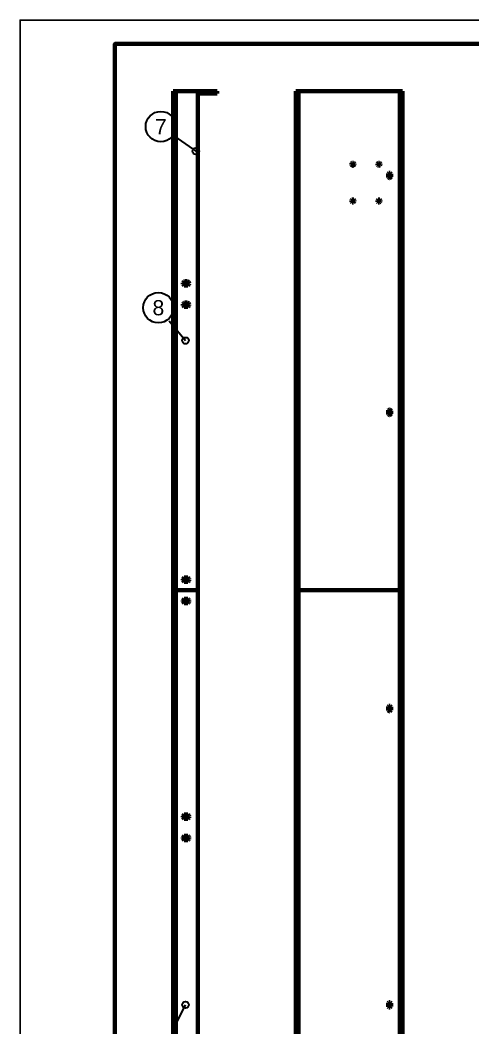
# Model space of a CAD drawing. Header units: millimetres. Extents: x 0 to 599, y 0 to 420.
# Drawn here: x 0 to 95.6, y 207.4 to 420 of the extents above; entities that cross this region are included whole.
import ezdxf
from ezdxf.enums import TextEntityAlignment as Align

# ---------------------------------------------------------------- set-up
doc = ezdxf.new("R2010")
doc.units = ezdxf.units.MM
doc.styles.add('GOST', font='Arial')

msp = doc.modelspace()

# ---------------------------------------------------------------- linework, layer by layer
at = {"color": 1, "lineweight": 70}
for p, q in [((32.27, 299.75), (32.27, 405)), ((32.27, 405), (32.27, 405)), ((32.27, 405), (32.28, 405)), ((32.28, 405), (32.3, 405)), ((32.3, 405), (32.33, 405)), ((32.33, 405), (32.36, 405)), ((32.36, 405), (32.4, 405)), ((32.4, 405), (32.44, 405)), ((32.44, 405), (32.49, 405)), ((32.49, 405), (32.55, 405)), ((32.55, 405), (32.61, 405)), ((32.61, 405), (32.67, 405)), ((32.67, 405), (32.73, 405)), ((32.73, 405), (32.8, 405)), ((32.8, 405), (32.87, 405)), ((32.87, 405), (37.52, 405)), ((32.87, 299.75), (32.87, 405)), ((40.57, 405), (37.52, 405)), ((37.52, 405), (37.52, 299.75)), ((37.52, 404.5), (40.57, 404.5)), ((40.68, 405), (40.57, 405)), ((40.57, 405), (40.57, 404.5)), ((40.57, 404.5), (40.68, 404.5)), ((40.79, 405), (40.68, 405)), ((40.68, 404.5), (40.79, 404.5)), ((40.9, 405), (40.79, 405)), ((40.79, 404.5), (40.9, 404.5)), ((41, 405), (40.9, 405)), ((40.9, 404.5), (41, 404.5)), ((41.1, 405), (41, 405)), ((41, 404.5), (41.1, 404.5)), ((41.19, 405), (41.1, 405)), ((41.1, 404.5), (41.19, 404.5)), ((41.27, 405), (41.19, 405)), ((41.19, 404.5), (41.27, 404.5)), ((41.35, 405), (41.27, 405)), ((41.27, 404.5), (41.35, 404.5)), ((41.41, 405), (41.35, 405)), ((41.35, 404.5), (41.41, 404.5)), ((41.47, 405), (41.41, 405)), ((41.41, 404.5), (41.47, 404.5)), ((41.51, 405), (41.47, 405)), ((41.47, 404.5), (41.51, 404.5)), ((41.54, 405), (41.51, 405)), ((41.51, 404.5), (41.54, 404.5)), ((41.56, 405), (41.54, 405)), ((41.54, 404.5), (41.56, 404.5)), ((41.57, 405), (41.56, 405)), ((41.56, 404.5), (41.57, 404.5)), ((41.57, 404.5), (41.57, 405)), ((58.19, 299.75), (58.19, 405)), ((58.19, 405), (58.2, 405)), ((58.2, 405), (58.21, 405)), ((58.21, 405), (58.23, 405)), ((58.23, 405), (58.25, 405)), ((58.25, 405), (58.28, 405)), ((58.28, 405), (58.32, 405)), ((58.32, 405), (58.37, 405)), ((58.37, 405), (58.42, 405)), ((58.42, 405), (58.47, 405)), ((58.47, 405), (58.53, 405)), ((58.53, 405), (58.59, 405)), ((58.59, 405), (58.66, 405)), ((58.66, 405), (58.73, 405)), ((58.73, 405), (58.79, 405)), ((58.79, 405), (80.14, 405)), ((58.79, 299.75), (58.79, 405)), ((80.14, 405), (80.21, 405)), ((80.14, 299.75), (80.14, 405)), ((80.21, 405), (80.28, 405)), ((80.28, 405), (80.34, 405)), ((80.34, 405), (80.4, 405)), ((80.4, 405), (80.46, 405)), ((80.46, 405), (80.52, 405)), ((80.52, 405), (80.57, 405)), ((80.57, 405), (80.61, 405)), ((80.61, 405), (80.65, 405)), ((80.65, 405), (80.68, 405)), ((80.68, 405), (80.71, 405)), ((80.71, 405), (80.73, 405)), ((80.73, 405), (80.74, 405)), ((80.74, 299.75), (80.74, 405)), ((80.74, 405), (80.74, 405)), ((69.93, 389.72), (69.91, 389.63)), ((69.91, 389.63), (69.92, 389.53)), ((69.92, 389.53), (69.95, 389.43)), ((69.98, 389.81), (69.93, 389.72)), ((69.95, 389.43), (70.01, 389.35)), ((70.05, 389.88), (69.98, 389.81)), ((70.01, 389.35), (70.1, 389.3)), ((70.14, 389.92), (70.05, 389.88)), ((70.1, 389.3), (70.19, 389.27)), ((70.24, 389.94), (70.14, 389.92)), ((70.19, 389.27), (70.29, 389.27)), ((70.34, 389.92), (70.24, 389.94)), ((70.29, 389.27), (70.39, 389.3)), ((70.43, 389.88), (70.34, 389.92)), ((70.39, 389.3), (70.47, 389.35)), ((70.5, 389.81), (70.43, 389.88)), ((70.47, 389.35), (70.53, 389.43)), ((70.55, 389.72), (70.5, 389.81)), ((70.53, 389.43), (70.57, 389.53)), ((70.58, 389.63), (70.55, 389.72)), ((70.57, 389.53), (70.58, 389.63)), ((75.43, 389.72), (75.41, 389.63)), ((75.41, 389.63), (75.42, 389.53)), ((75.42, 389.53), (75.45, 389.43)), ((75.48, 389.81), (75.43, 389.72)), ((75.45, 389.43), (75.51, 389.35)), ((75.55, 389.88), (75.48, 389.81)), ((75.51, 389.35), (75.6, 389.3)), ((75.64, 389.92), (75.55, 389.88)), ((75.6, 389.3), (75.69, 389.27)), ((75.74, 389.94), (75.64, 389.92)), ((75.69, 389.27), (75.79, 389.27)), ((75.84, 389.92), (75.74, 389.94)), ((75.79, 389.27), (75.89, 389.3)), ((75.93, 389.88), (75.84, 389.92)), ((75.89, 389.3), (75.97, 389.35)), ((76, 389.81), (75.93, 389.88)), ((75.97, 389.35), (76.03, 389.43)), ((76.05, 389.72), (76, 389.81)), ((76.03, 389.43), (76.07, 389.53)), ((76.08, 389.63), (76.05, 389.72)), ((76.07, 389.53), (76.08, 389.63)), ((77.68, 387.59), (77.67, 387.5)), ((77.67, 387.5), (77.67, 387)), ((77.67, 387), (77.68, 386.91)), ((77.72, 387.68), (77.68, 387.59)), ((77.78, 387.75), (77.72, 387.68)), ((77.86, 387.8), (77.78, 387.75)), ((77.95, 387.82), (77.86, 387.8)), ((78.04, 387.82), (77.95, 387.82)), ((78.13, 387.8), (78.04, 387.82)), ((78.21, 387.75), (78.13, 387.8)), ((78.27, 387.68), (78.21, 387.75)), ((78.3, 387.59), (78.27, 387.68)), ((78.32, 387.5), (78.3, 387.59)), ((78.3, 386.91), (78.32, 387)), ((78.32, 387), (78.32, 387.5)), ((77.68, 386.91), (77.72, 386.82)), ((77.72, 386.82), (77.78, 386.75)), ((77.78, 386.75), (77.86, 386.7)), ((77.86, 386.7), (77.95, 386.68)), ((77.95, 386.68), (78.04, 386.68)), ((78.04, 386.68), (78.13, 386.7)), ((78.13, 386.7), (78.21, 386.75)), ((78.21, 386.75), (78.27, 386.82)), ((78.27, 386.82), (78.3, 386.91)), ((69.93, 381.97), (69.91, 381.88)), ((69.91, 381.88), (69.92, 381.78)), ((69.92, 381.78), (69.95, 381.68)), ((69.98, 382.06), (69.93, 381.97)), ((69.95, 381.68), (70.01, 381.6)), ((70.05, 382.13), (69.98, 382.06)), ((70.01, 381.6), (70.1, 381.55)), ((70.14, 382.17), (70.05, 382.13)), ((70.1, 381.55), (70.19, 381.52)), ((70.24, 382.19), (70.14, 382.17)), ((70.19, 381.52), (70.29, 381.52)), ((70.34, 382.17), (70.24, 382.19)), ((70.29, 381.52), (70.39, 381.55)), ((70.43, 382.13), (70.34, 382.17)), ((70.39, 381.55), (70.47, 381.6)), ((70.5, 382.06), (70.43, 382.13)), ((70.47, 381.6), (70.53, 381.68)), ((70.55, 381.97), (70.5, 382.06)), ((70.53, 381.68), (70.57, 381.78)), ((70.58, 381.88), (70.55, 381.97)), ((70.57, 381.78), (70.58, 381.88)), ((75.43, 381.97), (75.41, 381.88)), ((75.41, 381.88), (75.42, 381.78)), ((75.42, 381.78), (75.45, 381.68)), ((75.48, 382.06), (75.43, 381.97)), ((75.45, 381.68), (75.51, 381.6)), ((75.55, 382.13), (75.48, 382.06)), ((75.51, 381.6), (75.6, 381.55)), ((75.64, 382.17), (75.55, 382.13)), ((75.6, 381.55), (75.69, 381.52)), ((75.74, 382.19), (75.64, 382.17)), ((75.69, 381.52), (75.79, 381.52)), ((75.84, 382.17), (75.74, 382.19)), ((75.79, 381.52), (75.89, 381.55)), ((75.93, 382.13), (75.84, 382.17)), ((75.89, 381.55), (75.97, 381.6)), ((76, 382.06), (75.93, 382.13)), ((75.97, 381.6), (76.03, 381.68)), ((76.05, 381.97), (76, 382.06)), ((76.03, 381.68), (76.07, 381.78)), ((76.08, 381.88), (76.05, 381.97)), ((76.07, 381.78), (76.08, 381.88)), ((34.33, 364.57), (34.32, 364.45)), ((34.32, 364.45), (34.33, 364.33)), ((34.38, 364.68), (34.33, 364.57)), ((34.33, 364.33), (34.38, 364.23)), ((34.45, 364.77), (34.38, 364.68)), ((34.38, 364.23), (34.45, 364.13)), ((34.54, 364.84), (34.45, 364.77)), ((34.45, 364.13), (34.54, 364.06)), ((34.65, 364.88), (34.54, 364.84)), ((34.54, 364.06), (34.65, 364.02)), ((34.77, 364.9), (34.65, 364.88)), ((34.65, 364.02), (34.77, 364)), ((35.27, 364.9), (34.77, 364.9)), ((34.77, 364), (35.27, 364)), ((35.38, 364.88), (35.27, 364.9)), ((35.27, 364), (35.38, 364.02)), ((35.49, 364.84), (35.38, 364.88)), ((35.38, 364.02), (35.49, 364.06)), ((35.59, 364.77), (35.49, 364.84)), ((35.49, 364.06), (35.59, 364.13)), ((35.66, 364.68), (35.59, 364.77)), ((35.59, 364.13), (35.66, 364.23)), ((35.7, 364.57), (35.66, 364.68)), ((35.66, 364.23), (35.7, 364.33)), ((35.72, 364.45), (35.7, 364.57)), ((35.7, 364.33), (35.72, 364.45)), ((34.33, 360.07), (34.32, 359.95)), ((34.32, 359.95), (34.33, 359.83)), ((34.38, 360.18), (34.33, 360.07)), ((34.33, 359.83), (34.38, 359.73)), ((34.45, 360.27), (34.38, 360.18)), ((34.38, 359.73), (34.45, 359.63)), ((34.54, 360.34), (34.45, 360.27)), ((34.45, 359.63), (34.54, 359.56)), ((34.65, 360.38), (34.54, 360.34)), ((34.54, 359.56), (34.65, 359.52)), ((34.77, 360.4), (34.65, 360.38)), ((34.65, 359.52), (34.77, 359.5)), ((35.27, 360.4), (34.77, 360.4)), ((34.77, 359.5), (35.27, 359.5)), ((35.38, 360.38), (35.27, 360.4)), ((35.27, 359.5), (35.38, 359.52)), ((35.49, 360.34), (35.38, 360.38)), ((35.38, 359.52), (35.49, 359.56)), ((35.59, 360.27), (35.49, 360.34)), ((35.49, 359.56), (35.59, 359.63)), ((35.66, 360.18), (35.59, 360.27)), ((35.59, 359.63), (35.66, 359.73)), ((35.7, 360.07), (35.66, 360.18)), ((35.66, 359.73), (35.7, 359.83)), ((35.72, 359.95), (35.7, 360.07)), ((35.7, 359.83), (35.72, 359.95)), ((77.68, 337.59), (77.67, 337.5)), ((77.67, 337.5), (77.67, 337)), ((77.67, 337), (77.68, 336.91)), ((77.72, 337.68), (77.68, 337.59)), ((77.68, 336.91), (77.72, 336.82)), ((77.78, 337.75), (77.72, 337.68)), ((77.72, 336.82), (77.78, 336.75)), ((77.86, 337.8), (77.78, 337.75)), ((77.78, 336.75), (77.86, 336.7)), ((77.95, 337.82), (77.86, 337.8)), ((77.86, 336.7), (77.95, 336.68)), ((78.04, 337.82), (77.95, 337.82)), ((77.95, 336.68), (78.04, 336.68)), ((78.13, 337.8), (78.04, 337.82)), ((78.04, 336.68), (78.13, 336.7)), ((78.21, 337.75), (78.13, 337.8)), ((78.13, 336.7), (78.21, 336.75)), ((78.27, 337.68), (78.21, 337.75)), ((78.21, 336.75), (78.27, 336.82)), ((78.3, 337.59), (78.27, 337.68)), ((78.27, 336.82), (78.3, 336.91)), ((78.32, 337.5), (78.3, 337.59)), ((78.3, 336.91), (78.32, 337)), ((78.32, 337), (78.32, 337.5)), ((34.33, 302.07), (34.32, 301.95)), ((34.32, 301.95), (34.33, 301.83)), ((34.38, 302.18), (34.33, 302.07)), ((34.45, 302.27), (34.38, 302.18)), ((34.54, 302.34), (34.45, 302.27)), ((34.65, 302.38), (34.54, 302.34)), ((34.77, 302.4), (34.65, 302.38)), ((35.27, 302.4), (34.77, 302.4)), ((35.38, 302.38), (35.27, 302.4)), ((35.49, 302.34), (35.38, 302.38)), ((35.59, 302.27), (35.49, 302.34)), ((35.66, 302.18), (35.59, 302.27)), ((35.7, 302.07), (35.66, 302.18)), ((35.72, 301.95), (35.7, 302.07)), ((35.7, 301.83), (35.72, 301.95)), ((34.33, 301.83), (34.38, 301.73)), ((34.38, 301.73), (34.45, 301.63)), ((34.45, 301.63), (34.54, 301.56)), ((34.54, 301.56), (34.65, 301.52)), ((34.65, 301.52), (34.77, 301.5)), ((34.77, 301.5), (35.27, 301.5)), ((35.27, 301.5), (35.38, 301.52)), ((35.38, 301.52), (35.49, 301.56)), ((35.49, 301.56), (35.59, 301.63)), ((35.59, 301.63), (35.66, 301.73)), ((35.66, 301.73), (35.7, 301.83)), ((32.27, 299.75), (32.27, 124.75)), ((32.27, 299.75), (32.27, 299.75)), ((32.27, 299.75), (32.28, 299.75)), ((32.28, 299.75), (32.27, 299.75)), ((32.27, 299.75), (32.27, 299.75)), ((32.28, 299.75), (32.3, 299.75)), ((32.3, 299.75), (32.28, 299.75)), ((32.3, 299.75), (32.33, 299.75)), ((32.33, 299.75), (32.3, 299.75)), ((32.33, 299.75), (32.36, 299.75)), ((32.36, 299.75), (32.33, 299.75)), ((32.36, 299.75), (32.4, 299.75)), ((32.4, 299.75), (32.36, 299.75)), ((32.4, 299.75), (32.44, 299.75)), ((32.44, 299.75), (32.4, 299.75)), ((32.44, 299.75), (32.49, 299.75)), ((32.49, 299.75), (32.44, 299.75)), ((32.49, 299.75), (32.55, 299.75)), ((32.55, 299.75), (32.49, 299.75)), ((32.55, 299.75), (32.61, 299.75)), ((32.61, 299.75), (32.55, 299.75)), ((32.61, 299.75), (32.67, 299.75)), ((32.67, 299.75), (32.61, 299.75)), ((32.67, 299.75), (32.73, 299.75)), ((32.73, 299.75), (32.67, 299.75)), ((32.73, 299.75), (32.8, 299.75)), ((32.8, 299.75), (32.73, 299.75)), ((32.8, 299.75), (32.87, 299.75)), ((32.87, 299.75), (32.8, 299.75)), ((32.87, 299.75), (37.52, 299.75)), ((37.52, 299.75), (32.87, 299.75)), ((32.87, 299.75), (32.87, 124.75)), ((34.33, 297.57), (34.38, 297.68)), ((34.38, 297.68), (34.45, 297.77)), ((34.45, 297.77), (34.54, 297.84)), ((34.54, 297.84), (34.65, 297.88)), ((34.65, 297.88), (34.77, 297.9)), ((34.77, 297.9), (35.27, 297.9)), ((35.27, 297.9), (35.38, 297.88)), ((35.38, 297.88), (35.49, 297.84)), ((35.49, 297.84), (35.59, 297.77)), ((35.59, 297.77), (35.66, 297.68)), ((35.66, 297.68), (35.7, 297.57)), ((37.52, 299.75), (37.52, 124.75)), ((58.19, 299.75), (58.19, 124.75)), ((58.19, 299.75), (58.2, 299.75)), ((58.2, 299.75), (58.19, 299.75)), ((58.2, 299.75), (58.21, 299.75)), ((58.21, 299.75), (58.2, 299.75)), ((58.21, 299.75), (58.23, 299.75)), ((58.23, 299.75), (58.21, 299.75)), ((58.23, 299.75), (58.25, 299.75)), ((58.25, 299.75), (58.23, 299.75)), ((58.25, 299.75), (58.28, 299.75)), ((58.28, 299.75), (58.25, 299.75)), ((58.28, 299.75), (58.32, 299.75)), ((58.32, 299.75), (58.28, 299.75)), ((58.32, 299.75), (58.37, 299.75)), ((58.37, 299.75), (58.32, 299.75)), ((58.37, 299.75), (58.42, 299.75)), ((58.42, 299.75), (58.37, 299.75)), ((58.42, 299.75), (58.47, 299.75)), ((58.47, 299.75), (58.42, 299.75)), ((58.47, 299.75), (58.53, 299.75)), ((58.53, 299.75), (58.47, 299.75)), ((58.53, 299.75), (58.59, 299.75)), ((58.59, 299.75), (58.53, 299.75)), ((58.59, 299.75), (58.66, 299.75)), ((58.66, 299.75), (58.59, 299.75)), ((58.66, 299.75), (58.73, 299.75)), ((58.73, 299.75), (58.66, 299.75)), ((58.73, 299.75), (58.79, 299.75)), ((58.79, 299.75), (58.73, 299.75)), ((58.79, 299.75), (80.14, 299.75)), ((80.14, 299.75), (58.79, 299.75)), ((58.79, 299.75), (58.79, 124.75)), ((80.14, 299.75), (80.21, 299.75)), ((80.21, 299.75), (80.14, 299.75)), ((80.14, 299.75), (80.14, 124.75)), ((80.21, 299.75), (80.28, 299.75)), ((80.28, 299.75), (80.21, 299.75)), ((80.28, 299.75), (80.34, 299.75)), ((80.34, 299.75), (80.28, 299.75)), ((80.34, 299.75), (80.4, 299.75)), ((80.4, 299.75), (80.34, 299.75)), ((80.4, 299.75), (80.46, 299.75)), ((80.46, 299.75), (80.4, 299.75)), ((80.46, 299.75), (80.52, 299.75)), ((80.52, 299.75), (80.46, 299.75)), ((80.52, 299.75), (80.57, 299.75)), ((80.57, 299.75), (80.52, 299.75)), ((80.57, 299.75), (80.61, 299.75)), ((80.61, 299.75), (80.57, 299.75)), ((80.61, 299.75), (80.65, 299.75)), ((80.65, 299.75), (80.61, 299.75)), ((80.65, 299.75), (80.68, 299.75)), ((80.68, 299.75), (80.65, 299.75)), ((80.68, 299.75), (80.71, 299.75)), ((80.71, 299.75), (80.68, 299.75)), ((80.71, 299.75), (80.73, 299.75)), ((80.73, 299.75), (80.71, 299.75)), ((80.73, 299.75), (80.74, 299.75)), ((80.74, 299.75), (80.73, 299.75)), ((80.74, 299.75), (80.74, 124.75)), ((80.74, 299.75), (80.74, 299.75)), ((80.74, 299.75), (80.74, 299.75)), ((34.32, 297.45), (34.33, 297.57)), ((34.33, 297.33), (34.32, 297.45)), ((34.38, 297.23), (34.33, 297.33)), ((34.45, 297.13), (34.38, 297.23)), ((34.54, 297.06), (34.45, 297.13)), ((34.65, 297.02), (34.54, 297.06)), ((34.77, 297), (34.65, 297.02)), ((35.27, 297), (34.77, 297)), ((35.38, 297.02), (35.27, 297)), ((35.49, 297.06), (35.38, 297.02)), ((35.59, 297.13), (35.49, 297.06)), ((35.66, 297.23), (35.59, 297.13)), ((35.7, 297.33), (35.66, 297.23)), ((35.7, 297.57), (35.72, 297.45)), ((35.72, 297.45), (35.7, 297.33)), ((77.66, 275), (77.67, 275.09)), ((77.66, 274.5), (77.66, 275)), ((77.67, 274.41), (77.66, 274.5)), ((77.67, 275.09), (77.71, 275.18)), ((77.71, 274.32), (77.67, 274.41)), ((77.71, 275.18), (77.77, 275.25)), ((77.77, 274.25), (77.71, 274.32)), ((77.77, 275.25), (77.85, 275.3)), ((77.85, 275.3), (77.94, 275.33)), ((77.94, 275.33), (78.04, 275.33)), ((78.04, 275.33), (78.13, 275.3)), ((78.13, 275.3), (78.21, 275.25)), ((78.21, 275.25), (78.27, 275.18)), ((78.27, 274.32), (78.21, 274.25)), ((78.27, 275.18), (78.31, 275.09)), ((78.31, 274.41), (78.27, 274.32)), ((78.31, 275.09), (78.33, 275)), ((78.33, 274.5), (78.31, 274.41)), ((78.33, 275), (78.33, 274.5)), ((77.85, 274.2), (77.77, 274.25)), ((77.94, 274.17), (77.85, 274.2)), ((78.04, 274.17), (77.94, 274.17)), ((78.13, 274.2), (78.04, 274.17)), ((78.21, 274.25), (78.13, 274.2)), ((34.32, 251.95), (34.33, 252.07)), ((34.33, 251.83), (34.32, 251.95)), ((34.33, 252.07), (34.38, 252.18)), ((34.38, 251.73), (34.33, 251.83)), ((34.38, 252.18), (34.45, 252.27)), ((34.45, 251.63), (34.38, 251.73)), ((34.45, 252.27), (34.54, 252.34)), ((34.54, 251.56), (34.45, 251.63)), ((34.54, 252.34), (34.65, 252.38)), ((34.65, 251.52), (34.54, 251.56)), ((34.65, 252.38), (34.77, 252.4)), ((34.77, 251.5), (34.65, 251.52)), ((34.77, 252.4), (35.27, 252.4)), ((35.27, 251.5), (34.77, 251.5)), ((35.27, 252.4), (35.38, 252.38)), ((35.38, 251.52), (35.27, 251.5)), ((35.38, 252.38), (35.49, 252.34)), ((35.49, 251.56), (35.38, 251.52)), ((35.49, 252.34), (35.59, 252.27)), ((35.59, 251.63), (35.49, 251.56)), ((35.59, 252.27), (35.66, 252.18)), ((35.66, 251.73), (35.59, 251.63)), ((35.66, 252.18), (35.7, 252.07)), ((35.7, 251.83), (35.66, 251.73)), ((35.7, 252.07), (35.72, 251.95)), ((35.72, 251.95), (35.7, 251.83)), ((34.32, 247.45), (34.33, 247.57)), ((34.33, 247.33), (34.32, 247.45)), ((34.33, 247.57), (34.38, 247.68)), ((34.38, 247.23), (34.33, 247.33)), ((34.38, 247.68), (34.45, 247.77)), ((34.45, 247.13), (34.38, 247.23)), ((34.45, 247.77), (34.54, 247.84)), ((34.54, 247.06), (34.45, 247.13)), ((34.54, 247.84), (34.65, 247.88)), ((34.65, 247.02), (34.54, 247.06)), ((34.65, 247.88), (34.77, 247.9)), ((34.77, 247), (34.65, 247.02)), ((34.77, 247.9), (35.27, 247.9)), ((35.27, 247), (34.77, 247)), ((35.27, 247.9), (35.38, 247.88)), ((35.38, 247.02), (35.27, 247)), ((35.38, 247.88), (35.49, 247.84)), ((35.49, 247.06), (35.38, 247.02)), ((35.49, 247.84), (35.59, 247.77)), ((35.59, 247.13), (35.49, 247.06)), ((35.59, 247.77), (35.66, 247.68)), ((35.66, 247.23), (35.59, 247.13)), ((35.66, 247.68), (35.7, 247.57)), ((35.7, 247.33), (35.66, 247.23)), ((35.7, 247.57), (35.72, 247.45)), ((35.72, 247.45), (35.7, 247.33)), ((77.67, 212.59), (77.71, 212.68)), ((77.71, 212.68), (77.77, 212.75)), ((77.77, 212.75), (77.85, 212.8)), ((77.85, 212.8), (77.94, 212.83)), ((77.94, 212.83), (78.04, 212.83)), ((78.04, 212.83), (78.13, 212.8)), ((78.13, 212.8), (78.21, 212.75)), ((78.21, 212.75), (78.27, 212.68)), ((78.27, 212.68), (78.31, 212.59)), ((77.66, 212.5), (77.67, 212.59)), ((77.66, 212), (77.66, 212.5)), ((77.67, 211.91), (77.66, 212)), ((77.71, 211.82), (77.67, 211.91)), ((77.77, 211.75), (77.71, 211.82)), ((77.85, 211.7), (77.77, 211.75)), ((77.94, 211.67), (77.85, 211.7)), ((78.04, 211.67), (77.94, 211.67)), ((78.13, 211.7), (78.04, 211.67)), ((78.21, 211.75), (78.13, 211.7)), ((78.27, 211.82), (78.21, 211.75)), ((78.31, 211.91), (78.27, 211.82)), ((78.31, 212.59), (78.33, 212.5)), ((78.33, 212), (78.31, 211.91)), ((78.33, 212.5), (78.33, 212))]:
    msp.add_line(p, q, dxfattribs=at)
at = {"color": 7, "lineweight": 35}
for p, q in [((32.65, 395.48), (37.07, 392.38)), ((31.47, 356.55), (34.89, 352.38)), ((32.5, 207.41), (34.89, 212.25))]:
    msp.add_line(p, q, dxfattribs=at)
at = {"color": 7, "lineweight": 25}
msp.add_lwpolyline([(0, 0), (594, 0), (594, 420), (0, 420)], close=True, dxfattribs=at)
at = {"color": 7, "lineweight": 70}
msp.add_lwpolyline([(20, 5), (589, 5), (589, 415), (20, 415)], close=True, dxfattribs=at)
at = {"color": 7, "lineweight": 35}
for centre, radius in [((29.7, 397.54), 3.2), ((37.07, 392.38), 0.7), ((29.18, 359.33), 3.2), ((34.89, 352.38), 0.7), ((34.89, 212.25), 0.7)]:
    msp.add_circle(centre, radius, dxfattribs=at)

# ---------------------------------------------------------------- texts
at = {"color": 7, "style": 'GOST'}
for s, p in [('7', (29.7, 397.54)), ('8', (29.18, 359.33))]:
    msp.add_text(s, height=3.2, dxfattribs=at).set_placement(p, align=Align.MIDDLE)

doc.saveas('drawing.dxf')
